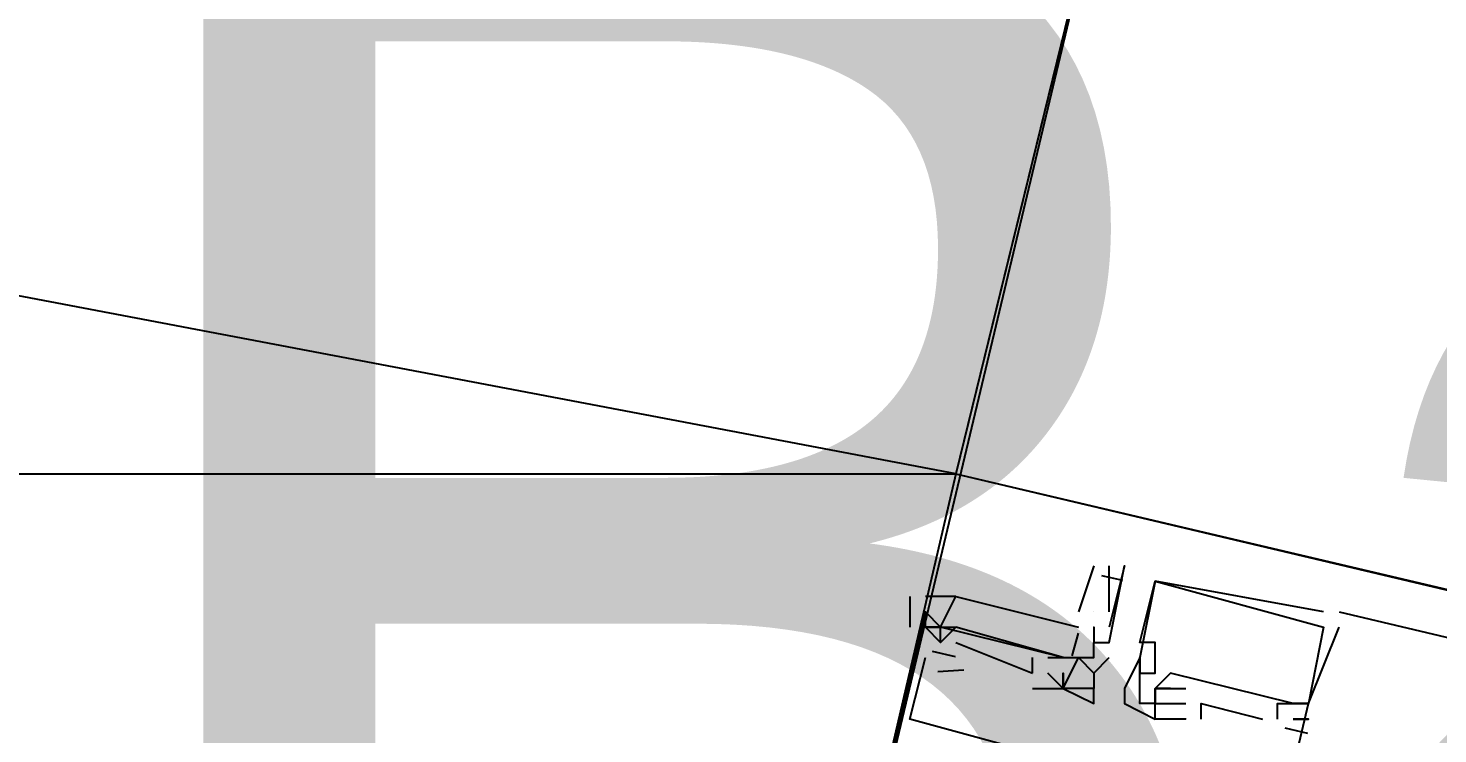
# Model space of a CAD drawing. Header units: feet. Extents: x -84 to 198, y -22 to 181.
# Drawn here: x 118.486 to 119.713, y 129.872 to 130.486 of the extents above; entities that cross this region are included whole.
import ezdxf
from ezdxf.enums import TextEntityAlignment as Align

# ---------------------------------------------------------------- set-up
doc = ezdxf.new("R2010")
doc.units = ezdxf.units.FT
for name, color, linetype in [('A-LINEA', 7, 'CONTINUOUS'), ('A-MURO-CONCRETO', 8, 'CONTINUOUS'), ('A-NOMBRE-ESPACIO', 2, 'CONTINUOUS')]:
    doc.layers.add(name, color=color, linetype=linetype)

msp = doc.modelspace()

# ---------------------------------------------------------------- linework, layer by layer
at = {"layer": 'A-LINEA'}
for p, q in [((119.2933, 130.0978), (127.2133, 128.2311)), ((119.4133, 130.0178), (119.4, 129.9778)), ((119.4267, 129.9778), (119.4267, 130.0178)), ((119.44, 130.0178), (119.44, 130.0178)), ((119.4201, 130.0094), (119.4384, 130.0051)), ((119.4667, 130.0044), (119.4667, 130.0044)), ((119.4667, 130.0044), (119.4667, 130.0044)), ((119.4667, 130.0044), (119.4667, 130.0044)), ((119.4667, 130.0044), (119.4667, 130.0044)), ((119.4667, 130.0044), (119.4667, 130.0044)), ((119.4667, 130.0044), (119.4667, 130.0044)), ((119.2533, 129.9911), (119.2533, 129.9644)), ((119.2667, 129.9644), (119.2667, 129.9778)), ((119.2667, 129.9778), (119.2667, 129.9778)), ((119.2667, 129.9778), (119.2667, 129.9778)), ((119.2667, 129.9778), (119.2667, 129.9778)), ((119.4133, 129.9778), (119.4133, 129.9778)), ((119.6133, 129.9778), (119.6133, 129.9778)), ((119.6133, 129.9778), (119.6133, 129.9778)), ((119.6133, 129.9778), (119.6133, 129.9778)), ((119.6267, 129.9778), (126.8667, 128.2578)), ((119.2667, 129.9644), (119.2667, 129.9644)), ((119.2667, 129.9644), (119.2667, 129.9644)), ((119.2667, 129.9644), (119.2667, 129.9644)), ((119.28, 129.9644), (119.28, 129.9644)), ((119.28, 129.9644), (119.28, 129.9644)), ((119.28, 129.9644), (119.28, 129.9644)), ((119.28, 129.9644), (119.28, 129.9644)), ((119.28, 129.9644), (119.28, 129.9644)), ((119.28, 129.9644), (119.28, 129.9644)), ((119.3867, 129.9378), (119.2933, 129.9644)), ((119.2933, 129.9644), (119.2933, 129.9644)), ((119.2933, 129.9644), (119.2933, 129.9644)), ((119.3867, 129.9378), (119.2933, 129.9644)), ((119.2933, 129.9644), (119.2933, 129.9644)), ((119.2933, 129.9644), (119.2933, 129.9644)), ((119.3867, 129.9378), (119.2933, 129.9644)), ((119.2933, 129.9644), (119.2933, 129.9644)), ((119.2933, 129.9644), (119.2933, 129.9644)), ((119.4133, 129.9644), (119.4133, 129.9644)), ((119.4267, 129.9644), (119.4267, 129.9644)), ((119.6133, 129.9644), (119.6133, 129.9644)), ((119.6133, 129.9644), (119.6133, 129.9644)), ((119.6133, 129.9644), (119.6133, 129.9644)), ((119.6133, 129.9644), (119.6133, 129.9644)), ((119.6133, 129.9644), (119.6133, 129.9644)), ((119.6133, 129.9644), (119.6133, 129.9644)), ((119.6267, 129.9644), (119.6267, 129.9644)), ((119.6267, 129.9644), (119.6267, 129.9644)), ((119.6267, 129.9644), (119.6267, 129.9644)), ((119.3944, 129.9393), (119.4, 129.9592)), ((119.3944, 129.9393), (119.4, 129.9592)), ((119.3944, 129.9393), (119.4, 129.9592)), ((119.2727, 129.9435), (119.2927, 129.9387)), ((119.2727, 129.9435), (119.2927, 129.9387)), ((119.2727, 129.9435), (119.2927, 129.9387)), ((119.28, 129.9511), (119.28, 129.9511)), ((119.28, 129.9511), (119.28, 129.9511)), ((119.28, 129.9511), (119.28, 129.9511)), ((119.2933, 129.9511), (119.36, 129.9244)), ((119.2933, 129.9511), (119.2933, 129.9511)), ((119.2933, 129.9511), (119.36, 129.9244)), ((119.2933, 129.9511), (119.2933, 129.9511)), ((119.2933, 129.9511), (119.36, 129.9244)), ((119.2933, 129.9511), (119.2933, 129.9511)), ((119.4133, 129.9511), (119.4133, 129.9511)), ((119.4133, 129.9511), (119.4133, 129.9511)), ((119.4133, 129.9511), (119.4133, 129.9511)), ((119.4267, 129.9511), (119.4267, 129.9511)), ((119.4533, 129.9511), (119.4533, 129.9511)), ((119.4533, 129.9511), (119.4533, 129.9511)), ((119.4533, 129.9511), (119.4533, 129.9511)), ((119.4667, 129.9511), (119.4667, 129.9511)), ((119.4667, 129.9511), (119.4667, 129.9511)), ((119.4667, 129.9511), (119.4667, 129.9511)), ((119.2667, 129.9378), (119.2667, 129.9378)), ((119.2667, 129.9378), (119.2667, 129.9378)), ((119.2667, 129.9378), (119.2667, 129.9378)), ((119.28, 129.9378), (119.28, 129.9378)), ((119.28, 129.9378), (119.28, 129.9378)), ((119.28, 129.9378), (119.28, 129.9378)), ((119.2933, 129.9378), (119.2933, 129.9378)), ((119.2933, 129.9378), (119.2933, 129.9378)), ((119.2933, 129.9378), (119.2933, 129.9378)), ((119.36, 129.9244), (119.36, 129.9378)), ((119.36, 129.9378), (119.36, 129.9378)), ((119.36, 129.9244), (119.36, 129.9378)), ((119.36, 129.9378), (119.36, 129.9378)), ((119.36, 129.9244), (119.36, 129.9378)), ((119.36, 129.9378), (119.36, 129.9378)), ((119.3733, 129.9378), (119.3733, 129.9378)), ((119.3733, 129.9378), (119.3733, 129.9378)), ((119.3733, 129.9378), (119.3733, 129.9378)), ((119.3867, 129.9378), (119.3867, 129.9378)), ((119.3867, 129.9378), (119.3867, 129.9378)), ((119.3867, 129.9378), (119.3867, 129.9378)), ((119.3867, 129.9378), (119.3867, 129.9378)), ((119.3867, 129.9378), (119.3867, 129.9378)), ((119.3867, 129.9378), (119.3867, 129.9378)), ((119.3867, 129.9378), (119.3867, 129.9378)), ((119.4, 129.9378), (119.4, 129.9378)), ((119.4, 129.9378), (119.4, 129.9378)), ((119.4, 129.9378), (119.4, 129.9378)), ((119.4, 129.9378), (119.4, 129.9378)), ((119.4, 129.9378), (119.4, 129.9378)), ((119.4133, 129.9244), (119.4267, 129.9378)), ((119.4133, 129.9378), (119.4133, 129.9378)), ((119.4133, 129.9378), (119.4133, 129.9378)), ((119.4267, 129.9378), (119.4267, 129.9378)), ((119.4533, 129.9378), (119.4533, 129.9378)), ((119.4533, 129.9378), (119.4533, 129.9378)), ((119.4533, 129.9378), (119.4533, 129.9378)), ((119.4533, 129.9378), (119.4533, 129.9378)), ((119.4533, 129.9378), (119.4533, 129.9378)), ((119.4533, 129.9378), (119.4533, 129.9378)), ((119.2775, 129.9257), (119.3002, 129.9273)), ((119.2775, 129.9257), (119.3002, 129.9273)), ((119.2775, 129.9257), (119.3002, 129.9273)), ((119.36, 129.9244), (119.36, 129.9244)), ((119.36, 129.9244), (119.36, 129.9244)), ((119.36, 129.9244), (119.36, 129.9244)), ((119.36, 129.9244), (119.36, 129.9244)), ((119.36, 129.9244), (119.36, 129.9244)), ((119.36, 129.9244), (119.36, 129.9244)), ((119.36, 129.9244), (119.36, 129.9244)), ((119.36, 129.9244), (119.36, 129.9244)), ((119.36, 129.9244), (119.36, 129.9244)), ((119.3867, 129.9111), (119.3733, 129.9244)), ((119.3733, 129.9244), (119.3733, 129.9244)), ((119.3867, 129.9111), (119.3733, 129.9244)), ((119.3733, 129.9244), (119.3733, 129.9244)), ((119.3867, 129.9111), (119.3733, 129.9244)), ((119.3733, 129.9244), (119.3733, 129.9244)), ((119.3867, 129.9244), (119.3867, 129.9244)), ((119.3867, 129.9244), (119.3867, 129.9244)), ((119.3867, 129.9244), (119.3867, 129.9244)), ((119.3867, 129.9244), (119.3867, 129.9244)), ((119.3867, 129.9244), (119.3867, 129.9244)), ((119.3867, 129.9244), (119.3867, 129.9244)), ((119.3867, 129.9244), (119.3867, 129.9244)), ((119.4133, 129.9244), (119.4133, 129.9244)), ((119.4133, 129.9244), (119.4133, 129.9244)), ((119.4533, 129.9244), (119.4533, 129.9244)), ((119.4533, 129.9244), (119.4533, 129.9244)), ((119.4533, 129.9244), (119.4533, 129.9244)), ((119.4533, 129.9244), (119.4533, 129.9244)), ((119.4533, 129.9244), (119.4533, 129.9244)), ((119.4533, 129.9244), (119.4533, 129.9244)), ((119.4533, 129.9244), (119.4533, 129.9244)), ((119.4533, 129.9244), (119.4533, 129.9244)), ((119.4533, 129.9244), (119.4533, 129.9244)), ((119.4667, 129.9244), (119.4667, 129.9244)), ((119.4667, 129.9244), (119.4667, 129.9244)), ((119.4667, 129.9244), (119.4667, 129.9244)), ((119.4667, 129.9244), (119.4667, 129.9244)), ((119.4667, 129.9244), (119.4667, 129.9244)), ((119.4667, 129.9244), (119.4667, 129.9244)), ((119.4667, 129.9244), (119.4667, 129.9244)), ((119.4667, 129.9244), (119.4667, 129.9244)), ((119.4667, 129.9244), (119.4667, 129.9244)), ((119.48, 129.9244), (119.48, 129.9244)), ((119.48, 129.9244), (119.48, 129.9244)), ((119.48, 129.9244), (119.48, 129.9244)), ((119.48, 129.9244), (119.48, 129.9244)), ((119.48, 129.9244), (119.48, 129.9244)), ((119.48, 129.9244), (119.48, 129.9244)), ((119.36, 129.9111), (119.36, 129.9111)), ((119.36, 129.9111), (119.36, 129.9111)), ((119.36, 129.9111), (119.36, 129.9111)), ((119.3867, 129.9111), (119.3867, 129.9111)), ((119.3867, 129.9111), (119.3867, 129.9111)), ((119.3867, 129.9111), (119.3867, 129.9111)), ((119.3867, 129.9111), (119.3867, 129.9111)), ((119.3867, 129.9111), (119.3867, 129.9111)), ((119.3867, 129.9111), (119.3867, 129.9111)), ((119.3867, 129.9111), (119.3867, 129.9111)), ((119.3867, 129.9111), (119.3867, 129.9111)), ((119.3867, 129.9111), (119.3867, 129.9111)), ((119.4133, 129.9111), (119.4133, 129.9111)), ((119.4133, 129.9111), (119.4133, 129.9111)), ((119.44, 129.9111), (119.44, 129.9111)), ((119.44, 129.9111), (119.44, 129.9111)), ((119.44, 129.9111), (119.44, 129.9111)), ((119.4667, 129.9111), (119.4667, 129.9111)), ((119.4667, 129.9111), (119.4667, 129.9111)), ((119.4667, 129.9111), (119.4667, 129.9111)), ((119.4667, 129.9111), (119.4667, 129.9111)), ((119.4667, 129.9111), (119.4667, 129.9111)), ((119.4667, 129.9111), (119.4667, 129.9111)), ((119.4667, 129.9111), (119.4667, 129.9111)), ((119.4667, 129.9111), (119.4667, 129.9111)), ((119.4667, 129.9111), (119.4667, 129.9111)), ((119.4667, 129.9111), (119.4667, 129.9111)), ((119.4667, 129.9111), (119.4667, 129.9111)), ((119.4667, 129.9111), (119.4667, 129.9111)), ((119.48, 129.9111), (119.48, 129.9111)), ((119.48, 129.9111), (119.48, 129.9111)), ((119.48, 129.9111), (119.48, 129.9111)), ((119.48, 129.9111), (119.48, 129.9111)), ((119.48, 129.9111), (119.48, 129.9111)), ((119.48, 129.9111), (119.48, 129.9111)), ((119.4933, 129.9111), (119.4933, 129.9111)), ((119.4933, 129.9111), (119.4933, 129.9111)), ((119.4933, 129.9111), (119.4933, 129.9111)), ((119.4133, 129.8978), (119.4133, 129.8978)), ((119.44, 129.8978), (119.44, 129.8978)), ((119.44, 129.8978), (119.44, 129.8978)), ((119.44, 129.8978), (119.44, 129.8978)), ((119.4533, 129.8978), (119.4533, 129.8978)), ((119.4533, 129.8978), (119.4533, 129.8978)), ((119.4533, 129.8978), (119.4533, 129.8978)), ((119.4667, 129.8978), (119.4667, 129.8978)), ((119.4667, 129.8978), (119.4667, 129.8978)), ((119.4667, 129.8978), (119.4667, 129.8978)), ((119.4667, 129.8978), (119.4667, 129.8978)), ((119.4667, 129.8978), (119.4667, 129.8978)), ((119.4667, 129.8978), (119.4667, 129.8978)), ((119.4667, 129.8978), (119.4667, 129.8978)), ((119.4667, 129.8978), (119.4667, 129.8978)), ((119.4667, 129.8978), (119.4667, 129.8978)), ((119.48, 129.8978), (119.48, 129.8978)), ((119.48, 129.8978), (119.48, 129.8978)), ((119.48, 129.8978), (119.48, 129.8978)), ((119.4933, 129.8978), (119.4933, 129.8978)), ((119.4933, 129.8978), (119.4933, 129.8978)), ((119.4933, 129.8978), (119.4933, 129.8978)), ((119.4933, 129.8978), (119.4933, 129.8978)), ((119.4933, 129.8978), (119.4933, 129.8978)), ((119.4933, 129.8978), (119.4933, 129.8978)), ((119.4933, 129.8978), (119.4933, 129.8978)), ((119.4933, 129.8978), (119.4933, 129.8978)), ((119.4933, 129.8978), (119.4933, 129.8978)), ((119.5067, 129.8978), (119.5067, 129.8978)), ((119.5067, 129.8978), (119.5067, 129.8978)), ((119.5067, 129.8978), (119.5067, 129.8978)), ((119.5733, 129.8978), (119.5733, 129.8978)), ((119.5733, 129.8978), (119.5733, 129.8978)), ((119.5733, 129.8978), (119.5733, 129.8978)), ((119.5733, 129.8978), (119.5733, 129.8978)), ((119.5733, 129.8978), (119.5733, 129.8978)), ((119.5733, 129.8978), (119.5733, 129.8978)), ((119.5867, 129.8978), (119.5867, 129.8978)), ((119.5867, 129.8978), (119.5867, 129.8978)), ((119.5867, 129.8978), (119.5867, 129.8978)), ((119.5867, 129.8978), (119.5867, 129.8978)), ((119.5867, 129.8978), (119.5867, 129.8978)), ((119.5867, 129.8978), (119.5867, 129.8978)), ((119.5867, 129.8978), (119.5867, 129.8978)), ((119.5867, 129.8978), (119.5867, 129.8978)), ((119.5867, 129.8978), (119.5867, 129.8978)), ((119.5867, 129.8978), (119.5867, 129.8978)), ((119.5867, 129.8978), (119.5867, 129.8978)), ((119.5867, 129.8978), (119.5867, 129.8978)), ((119.6, 129.8978), (119.6, 129.8978)), ((119.6, 129.8978), (119.6, 129.8978)), ((119.6, 129.8978), (119.6, 129.8978)), ((119.6, 129.8978), (119.6, 129.8978)), ((119.6, 129.8978), (119.6, 129.8978)), ((119.6, 129.8978), (119.6, 129.8978)), ((119.6, 129.8978), (119.6, 129.8978)), ((119.6, 129.8978), (119.6, 129.8978)), ((119.6, 129.8978), (119.6, 129.8978)), ((119.2533, 129.8844), (119.2533, 129.8844)), ((119.2533, 129.8844), (119.2533, 129.8844)), ((119.2533, 129.8844), (119.2533, 129.8844)), ((119.4667, 129.8844), (119.4667, 129.8844)), ((119.4667, 129.8844), (119.4667, 129.8844)), ((119.4667, 129.8844), (119.4667, 129.8844)), ((119.4667, 129.8844), (119.4667, 129.8844)), ((119.4667, 129.8844), (119.4667, 129.8844)), ((119.4667, 129.8844), (119.4667, 129.8844)), ((119.4933, 129.8844), (119.4933, 129.8844)), ((119.4933, 129.8844), (119.4933, 129.8844)), ((119.4933, 129.8844), (119.4933, 129.8844)), ((119.4933, 129.8844), (119.4933, 129.8844)), ((119.4933, 129.8844), (119.4933, 129.8844)), ((119.4933, 129.8844), (119.4933, 129.8844)), ((119.5067, 129.8844), (119.5067, 129.8844)), ((119.5067, 129.8844), (119.5067, 129.8844)), ((119.5067, 129.8844), (119.5067, 129.8844)), ((119.56, 129.8844), (119.56, 129.8844)), ((119.56, 129.8844), (119.56, 129.8844)), ((119.56, 129.8844), (119.56, 129.8844)), ((119.5733, 129.8844), (119.5733, 129.8844)), ((119.5733, 129.8844), (119.5733, 129.8844)), ((119.5733, 129.8844), (119.5733, 129.8844)), ((119.5867, 129.8844), (119.5867, 129.8844)), ((119.5867, 129.8844), (119.5867, 129.8844)), ((119.5867, 129.8844), (119.5867, 129.8844)), ((119.5867, 129.8844), (119.5867, 129.8844)), ((119.5867, 129.8844), (119.5867, 129.8844)), ((119.5867, 129.8844), (119.5867, 129.8844)), ((119.6, 129.8844), (119.6, 129.8844)), ((119.6, 129.8844), (119.6, 129.8844)), ((119.6, 129.8844), (119.6, 129.8844)), ((119.5794, 129.8768), (119.5994, 129.872)), ((119.5794, 129.8768), (119.5994, 129.872)), ((119.5794, 129.8768), (119.5994, 129.872))]:
    msp.add_line(p, q, dxfattribs=at)
for points in [[(103.1067, 159.3911), (103.0667, 159.2178), (102.5733, 157.1111), (102.8667, 156.9378), (100.9867, 148.9911), (103.5867, 148.3778), (103.4267, 147.7244), (111.4267, 145.8444), (113.8133, 145.2711), (117.8667, 144.3111), (114.9067, 131.8311), (119.4533, 130.7511), (119.2933, 130.0978), (122, 129.4578), (128.0267, 128.0444), (124.1867, 111.8044), (124.44, 111.7378), (125.7867, 111.4178), (129.48, 110.5511), (135.96, 109.0178), (135.88, 108.6844), (141.96, 107.2578)], [(103.1067, 159.3911), (103.0667, 159.2178), (102.5733, 157.1111), (102.8667, 156.9378), (100.9867, 148.9911), (103.5867, 148.3778), (103.4267, 147.7244), (111.4267, 145.8444), (113.8133, 145.2711), (117.8667, 144.3111), (114.9067, 131.8311), (119.4533, 130.7511), (119.2933, 130.0978), (122, 129.4578), (128.0267, 128.0444), (124.1867, 111.8044), (124.44, 111.7378), (125.7867, 111.4178), (129.48, 110.5511), (135.96, 109.0178), (135.88, 108.6844), (141.96, 107.2578)], [(119.1067, 129.2978), (119.4533, 130.7511), (116.04, 131.5511), (115.6933, 130.0978), (119.1067, 129.2978)], [(119.4133, 129.9378), (119.4133, 129.9511), (119.4267, 129.9511), (119.44, 130.0178), (119.44, 130.0178), (119.4267, 129.9644)], [(119.4667, 129.9111), (119.4667, 129.8978), (119.4533, 129.8978), (119.4533, 129.9244), (119.4667, 129.9244), (119.4667, 129.9244), (119.4667, 129.9511), (119.4667, 129.9511), (119.4533, 129.9511), (119.4533, 129.9511), (119.4667, 130.0044), (119.4667, 130.0044), (119.6133, 129.9644), (119.6133, 129.9644), (119.6, 129.8978), (119.5867, 129.8978), (119.6, 129.8978), (119.6267, 129.9644)], [(119.6133, 129.9778), (119.4667, 130.0044), (119.4533, 129.9378), (119.4533, 129.9244), (119.4533, 129.9378)], [(119.4667, 129.9111), (119.4667, 129.8978), (119.4533, 129.8978), (119.4533, 129.9244), (119.4667, 129.9244), (119.4667, 129.9244), (119.4667, 129.9511), (119.4667, 129.9511), (119.4533, 129.9511), (119.4533, 129.9511), (119.4667, 130.0044), (119.4667, 130.0044), (119.6133, 129.9644), (119.6133, 129.9644), (119.6, 129.8978), (119.5867, 129.8978), (119.6, 129.8978), (119.6267, 129.9644)], [(119.6133, 129.9778), (119.4667, 130.0044), (119.4533, 129.9378), (119.4533, 129.9244), (119.4533, 129.9378)], [(119.4667, 129.9111), (119.4667, 129.8978), (119.4533, 129.8978), (119.4533, 129.9244), (119.4667, 129.9244), (119.4667, 129.9244), (119.4667, 129.9511), (119.4667, 129.9511), (119.4533, 129.9511), (119.4533, 129.9511), (119.4667, 130.0044), (119.4667, 130.0044), (119.6133, 129.9644), (119.6133, 129.9644), (119.6, 129.8978), (119.5867, 129.8978), (119.6, 129.8978), (119.6267, 129.9644)], [(119.6133, 129.9778), (119.4667, 130.0044), (119.4533, 129.9378), (119.4533, 129.9244), (119.4533, 129.9378)], [(119.2667, 129.9778), (119.28, 129.9644), (119.2667, 129.9644), (119.28, 129.9511), (119.28, 129.9644), (119.2933, 129.9911), (119.2667, 129.9911)], [(119.3867, 129.9378), (119.28, 129.9644), (119.2933, 129.9911), (119.4, 129.9644)], [(119.3867, 129.9378), (119.28, 129.9644), (119.2933, 129.9911), (119.4, 129.9644)], [(119.3867, 129.9378), (119.28, 129.9644), (119.2933, 129.9911), (119.4, 129.9644)], [(119.2667, 129.9644), (119.2667, 129.9644), (119.2667, 129.9644), (119.28, 129.9644), (119.2667, 129.9778), (119.1067, 129.2978), (119.2533, 129.2578)], [(119.2667, 129.9644), (119.2667, 129.9644), (119.2667, 129.9644), (119.28, 129.9644), (119.2667, 129.9778), (119.1067, 129.2978), (119.2533, 129.2578)], [(119.2667, 129.9644), (119.2667, 129.9644), (119.2667, 129.9644), (119.28, 129.9644), (119.2667, 129.9778), (119.1067, 129.2978), (119.2533, 129.2578)], [(119.28, 129.9644), (119.2933, 129.9644), (119.28, 129.9511)], [(119.28, 129.9644), (119.2933, 129.9644), (119.28, 129.9511)], [(119.28, 129.9644), (119.2933, 129.9644), (119.28, 129.9511)], [(119.4133, 129.9644), (119.4133, 129.9644), (119.4133, 129.9511), (119.4133, 129.9511)], [(119.3867, 129.9378), (119.3867, 129.9378), (119.4, 129.9378), (119.4133, 129.9378), (119.4133, 129.9378), (119.4133, 129.9511)], [(119.4, 129.8444), (119.2533, 129.8844), (119.2667, 129.9378)], [(119.4, 129.8444), (119.2533, 129.8844), (119.2667, 129.9378)], [(119.4, 129.8444), (119.2533, 129.8844), (119.2667, 129.9378)], [(119.3733, 129.9378), (119.3867, 129.9378), (119.4, 129.9378)], [(119.3733, 129.9378), (119.3867, 129.9378), (119.4, 129.9378)], [(119.3733, 129.9378), (119.3867, 129.9378), (119.4, 129.9378)], [(119.3867, 129.9111), (119.4, 129.9378), (119.4133, 129.9244), (119.4133, 129.9111), (119.3867, 129.9111)], [(119.4533, 129.9378), (119.44, 129.9111), (119.44, 129.8978), (119.4667, 129.8844), (119.4667, 129.8978), (119.4667, 129.8978), (119.4667, 129.8978), (119.4667, 129.8978), (119.4667, 129.9111)], [(119.4533, 129.9378), (119.44, 129.9111), (119.44, 129.8978), (119.4667, 129.8844), (119.4667, 129.8978), (119.4667, 129.8978), (119.4667, 129.8978), (119.4667, 129.8978), (119.4667, 129.9111)], [(119.4533, 129.9378), (119.44, 129.9111), (119.44, 129.8978), (119.4667, 129.8844), (119.4667, 129.8978), (119.4667, 129.8978), (119.4667, 129.8978), (119.4667, 129.8978), (119.4667, 129.9111)], [(119.36, 129.9111), (119.3867, 129.9111), (119.3867, 129.9244), (119.3867, 129.9111)], [(119.36, 129.9111), (119.3867, 129.9111), (119.3867, 129.9244), (119.3867, 129.9111)], [(119.36, 129.9111), (119.3867, 129.9111), (119.3867, 129.9244), (119.3867, 129.9111)], [(119.3867, 129.9244), (119.3867, 129.9111), (119.3867, 129.9111), (119.3867, 129.9111), (119.3867, 129.9111), (119.4133, 129.8978), (119.4133, 129.9111)], [(119.5867, 129.8978), (119.48, 129.9244), (119.4667, 129.9111), (119.48, 129.9111), (119.4933, 129.9111)], [(119.48, 129.9111), (119.48, 129.9111), (119.4667, 129.9111), (119.48, 129.9244)], [(119.5867, 129.8978), (119.48, 129.9244), (119.4667, 129.9111), (119.48, 129.9111), (119.4933, 129.9111)], [(119.48, 129.9111), (119.48, 129.9111), (119.4667, 129.9111), (119.48, 129.9244)], [(119.5867, 129.8978), (119.48, 129.9244), (119.4667, 129.9111), (119.48, 129.9111), (119.4933, 129.9111)], [(119.48, 129.9111), (119.48, 129.9111), (119.4667, 129.9111), (119.48, 129.9244)], [(119.2933, 129.2444), (119.44, 129.2178), (119.6, 129.8978)], [(119.2933, 129.2444), (119.44, 129.2178), (119.6, 129.8978)], [(119.2933, 129.2444), (119.44, 129.2178), (119.6, 129.8978)], [(119.4933, 129.8844), (119.4933, 129.8844), (119.4667, 129.8844), (119.4667, 129.8978), (119.48, 129.8978), (119.4933, 129.8978)], [(119.4933, 129.8844), (119.4933, 129.8844), (119.4667, 129.8844), (119.4667, 129.8978), (119.48, 129.8978), (119.4933, 129.8978)], [(119.4933, 129.8844), (119.4933, 129.8844), (119.4667, 129.8844), (119.4667, 129.8978), (119.48, 129.8978), (119.4933, 129.8978)], [(119.5067, 129.8844), (119.5067, 129.8978), (119.56, 129.8844)], [(119.5067, 129.8844), (119.5067, 129.8978), (119.56, 129.8844)], [(119.5067, 129.8844), (119.5067, 129.8978), (119.56, 129.8844)], [(119.5733, 129.8844), (119.5733, 129.8978), (119.5867, 129.8978)], [(119.5733, 129.8844), (119.5733, 129.8978), (119.5867, 129.8978)], [(119.5733, 129.8844), (119.5733, 129.8978), (119.5867, 129.8978)], [(119.5867, 129.8844), (119.6, 129.8844), (119.5867, 129.8844)], [(119.5867, 129.8844), (119.6, 129.8844), (119.5867, 129.8844)], [(119.5867, 129.8844), (119.6, 129.8844), (119.5867, 129.8844)]]:
    msp.add_lwpolyline(points, dxfattribs=at)
at = {"layer": 'A-MURO-CONCRETO'}
for points in [[(115.8533, 130.7511), (115.6933, 130.0978), (119.2933, 130.0978), (115.8533, 130.7511)], [(115.8533, 130.7511), (119.4533, 130.7511), (119.2933, 130.0978), (115.8533, 130.7511), (115.8533, 130.7511)], [(115.6933, 130.0978), (119.2933, 130.0978), (119.1067, 129.2978), (115.6933, 130.0978), (115.6933, 130.0978)]]:
    msp.add_lwpolyline(points, dxfattribs=at)

# ---------------------------------------------------------------- texts
at = {"layer": 'A-NOMBRE-ESPACIO'}
msp.add_text('Balcón', height=1.2, dxfattribs=at).set_placement((120.96, 129.4044), align=Align.CENTER)

doc.saveas('drawing.dxf')
